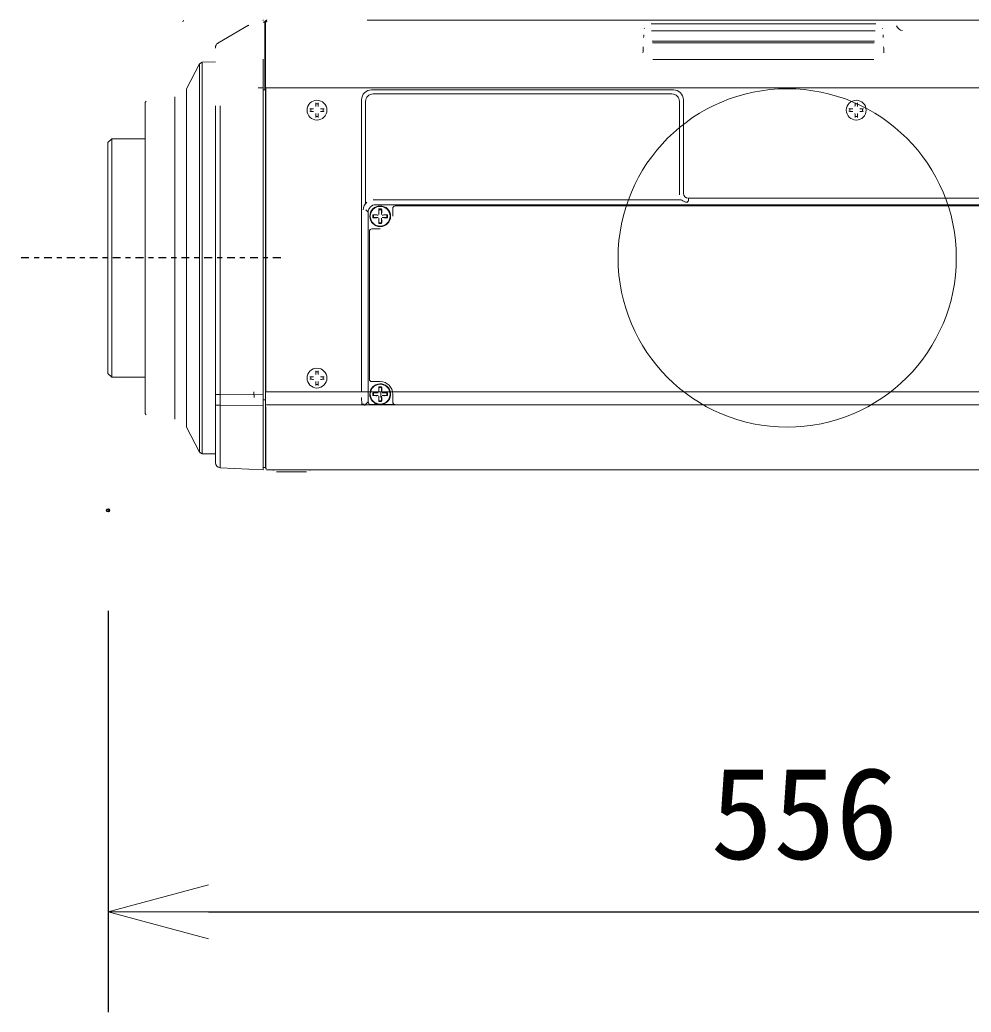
# Model space of a CAD drawing. Units: millimetres, scale not verified. Extents: x -63 to 62, y -57 to 57.
# Drawn here: x 9.89 to 28.85, y 1.35 to 21.13 of the extents above; entities that cross this region are included whole.
import ezdxf
from ezdxf.enums import TextEntityAlignment as Align

# ---------------------------------------------------------------- set-up
doc = ezdxf.new("R2010")
doc.units = ezdxf.units.MM
doc.header["$LTSCALE"] = 0.125
doc.header["$PDMODE"] = 32
doc.header["$PDSIZE"] = 0.0625
doc.linetypes.add('USER2', pattern=[2, 1.25, -0.25, 0.25, -0.25])
doc.layers.add('0-0_0', color=7, linetype='Continuous', lineweight=18)
doc.layers.add('0-5_GAIKEI', color=1, linetype='Continuous', lineweight=18)
for name, color, linetype in [('0-3_DEFPOINTS', 7, 'Continuous'), ('0-6_SUNPO', 7, 'Continuous'), ('0-7_KIJUN', 7, 'USER2')]:
    doc.layers.add(name, color=color, linetype=linetype)
doc.styles.add('ＭＳ ゴシック', font='')
doc.styles.get('ＭＳ ゴシック').set_extended_font_data('MS Gothic')

# ---------------------------------------------------------------- blocks, each defined once
blk = doc.blocks.new('_OPEN30')
at = {"layer": '0-0_0'}
blk.add_line((0, 0), (-1, 0), dxfattribs=at)
blk.add_lwpolyline([(-1, 0.26795), (0, 0), (-1, -0.26795)], dxfattribs=at)
blk = doc.blocks.new('D6')
at = {"layer": '0-3_DEFPOINTS'}
for p in [(11.5865, 7.3018), (39.3617, 7.3018), (39.3617, -0.6982)]:
    blk.add_point(p, dxfattribs=at)
at = {"layer": '0-6_SUNPO'}
for p, q in [((11.5865, 5.3018), (11.5865, -2.6982)), ((39.3617, 5.3018), (39.3617, -2.6982)), ((13.5865, -0.6982), (37.3617, -0.6982))]:
    blk.add_line(p, q, dxfattribs=at)
at = {"layer": '0-6_SUNPO', "xscale": 2, "yscale": 2, "rotation": 180}
blk.add_blockref('_OPEN30', (11.5865, -0.6982), dxfattribs=at)
at = {"layer": '0-6_SUNPO', "xscale": 2, "yscale": 2}
blk.add_blockref('_OPEN30', (39.3617, -0.6982), dxfattribs=at)
at = {"layer": '0-6_SUNPO', "style": 'ＭＳ ゴシック'}
blk.add_text('556', height=1.833, dxfattribs=at).set_placement((23.5991, -0.1982), align=Align.BOTTOM_LEFT)

msp = doc.modelspace()

# ---------------------------------------------------------------- linework, layer by layer
at = {"layer": '0-0_0'}
for p, q in [((13.8347, 20.6615), (14.4468, 21.0178)), ((14.7702, 21.0819), (14.7349, 21.0826)), ((14.7849, 20.9726), (14.7849, 20.9726)), ((14.7857, 21.0435), (14.7857, 21.1029)), ((14.7857, 21.0435), (14.7857, 21.1029)), ((14.7857, 21.1029), (14.7857, 21.1029)), ((14.7857, 21.1029), (14.7857, 21.1029)), ((14.7962, 21.121), (14.7962, 21.1209)), ((14.7962, 21.1172), (14.7962, 21.1208)), ((14.7963, 21.1227), (14.7964, 21.1232)), ((14.8007, 21.1179), (14.8085, 21.1179)), ((14.8007, 21.1179), (14.8007, 21.1178)), ((14.8007, 21.1178), (14.8085, 21.1178)), ((14.8085, 21.1179), (14.8085, 21.1178)), ((16.8089, 21.1179), (16.8089, 21.1178)), ((36.3896, 21.1229), (16.8302, 21.1229)), ((13.7849, 20.5751), (13.7849, 20.5614)), ((13.8346, 20.6615), (13.8347, 20.6615)), ((13.2094, 19.7542), (13.4687, 20.2515)), ((13.4687, 20.2515), (13.5199, 20.2832)), ((13.5199, 20.2832), (13.7849, 20.2878)), ((12.3849, 19.4826), (12.4062, 19.5062)), ((13.7849, 19.4152), (13.7849, 13.6613)), ((11.6428, 18.6829), (11.6428, 16.3829)), ((11.7178, 18.7576), (12.3849, 18.7576)), ((11.6428, 14.0826), (11.6428, 16.3826)), ((11.7178, 14.0076), (11.6428, 14.0826)), ((12.3849, 14.0076), (11.7178, 14.0076)), ((13.7849, 13.6613), (13.7849, 13.4445)), ((12.4062, 13.2589), (12.3849, 13.2826)), ((13.7849, 13.4445), (13.7849, 12.3022)), ((13.4687, 12.5136), (13.2094, 13.0109)), ((13.5199, 12.4819), (13.4687, 12.5136)), ((13.7849, 12.4773), (13.5199, 12.4819)), ((13.8797, 12.2024), (14.7349, 12.1576)), ((14.7349, 12.2076), (14.7702, 12.2082)), ((14.7884, 12.1722), (14.7884, 12.1722)), ((14.8034, 12.1576), (38.4496, 12.1576)), ((14.8034, 12.1576), (14.8034, 12.1576)), ((15.6009, 12.1226), (15.0009, 12.1226))]:
    msp.add_line(p, q, dxfattribs=at)
at = {"layer": '0-0_0', "color": 1}
for p, q in [((14.4469, 21.0066), (14.4469, 21.0179)), ((14.7349, 21.1248), (14.7349, 21.1129)), ((14.7702, 21.0819), (14.7702, 19.7326)), ((14.7849, 19.7326), (14.7849, 21.0669)), ((16.8089, 21.1179), (36.408, 21.1179)), ((16.8089, 21.1178), (36.408, 21.1178)), ((26.9506, 21.0478), (22.4693, 21.0478)), ((26.9506, 21.0464), (26.9506, 21.0478)), ((22.4806, 20.9107), (26.9392, 20.9107)), ((26.9353, 20.9084), (22.4845, 20.9084)), ((13.8347, 20.6477), (13.8347, 20.6615)), ((22.494, 20.7046), (26.9258, 20.7046)), ((26.9202, 20.6662), (22.4996, 20.6662)), ((14.7349, 20.3422), (14.7349, 19.7728)), ((22.5074, 20.3352), (26.9125, 20.3352)), ((12.9752, 13.1706), (12.9752, 19.5945)), ((13.2094, 13.0109), (13.2094, 19.7542)), ((14.6349, 19.7728), (14.7349, 19.7728)), ((14.7349, 19.7728), (14.7349, 13.6576)), ((14.7702, 19.7326), (14.7349, 19.7326)), ((14.7702, 19.7326), (14.7849, 19.7326)), ((14.7849, 19.7728), (14.7884, 19.7728)), ((14.7849, 13.5576), (14.7849, 19.7326)), ((14.7884, 19.7728), (14.7884, 13.7158)), ((14.7884, 19.7728), (14.8034, 19.7728)), ((38.4165, 19.7728), (14.8034, 19.7728)), ((13.8797, 13.6587), (13.8797, 19.4152)), ((11.7178, 18.7579), (11.7178, 16.3829)), ((11.7178, 14.0076), (11.7178, 16.3826)), ((13.8797, 13.4392), (13.8797, 13.6587)), ((13.8797, 13.6587), (14.7349, 13.6576)), ((14.7349, 13.6576), (14.7349, 13.4369)), ((14.7884, 13.7158), (14.8034, 13.7158)), ((38.4165, 13.7158), (14.8034, 13.7158)), ((14.7349, 13.5576), (14.7702, 13.5576)), ((14.8015, 13.4569), (38.4183, 13.4569)), ((14.8034, 13.5994), (14.8034, 13.5994)), ((13.8797, 13.4392), (14.7349, 13.4369)), ((13.8797, 12.2024), (13.8797, 13.4392)), ((14.7349, 13.4369), (14.7349, 12.1576)), ((14.7849, 13.4113), (14.7866, 13.4129)), ((14.7884, 13.4129), (14.7884, 12.1722))]:
    msp.add_line(p, q, dxfattribs=at)
for points in [[(13.4687, 12.5136), (13.4687, 16.3826), (13.4687, 20.2515)], [(13.5199, 12.4819), (13.5199, 16.3826), (13.5199, 20.2832)], [(14.7849, 12.2232), (14.7849, 13.5576), (14.7702, 13.5576)]]:
    msp.add_lwpolyline(points, dxfattribs=at)
at = {"layer": '0-0_0'}
for points in [[(12.3849, 13.2826), (12.3849, 16.3826), (12.3849, 19.4826)], [(12.3849, 18.7579), (11.7178, 18.7579), (11.6428, 18.6829)]]:
    msp.add_lwpolyline(points, dxfattribs=at)
msp.add_circle((25.184, 16.3826), 3.3716, dxfattribs=at)
at = {"layer": '0-0_0', "color": 1}
for centre in [(15.8099, 19.3276), (26.5599, 19.3276), (15.8099, 13.9876)]:
    msp.add_circle(centre, 0.1972, dxfattribs=at)
at = {"layer": '0-0_0'}
for centre, radius, start, end in [((13.159, 21.0893), 0.025, 93, 179.95191), ((14.7699, 21.0669), 0.015, 0, 89), ((13.8849, 20.5751), 0.1, 120.20238, 180), ((13.8849, 12.3022), 0.1, 180, 267), ((14.7699, 12.2232), 0.015, 271, 0), ((14.9312, 12.1426), 0.015, 40.22128, 90), ((15.6706, 12.1426), 0.015, 90, 139.73791)]:
    msp.add_arc(centre, radius, start, end, dxfattribs=at)
at = {"layer": '0-0_0', "color": 1}
for centre, major_axis, ratio, start_param, end_param in [((14.7797, 19.7728), (0, -1.335), 0.052408, 3.2278419, 3.360421), ((14.7947, 19.7728), (0, -1.35), 0.051825, 3.2278419, 3.360421), ((22.3707, 19.7728), (0, 1.35), 0.053378, 0.4896553, 0.5080692), ((27.0491, 19.7728), (0, 1.35), 0.053378, 5.7751167, 5.7935306), ((27.5062, 21.0586), (-0.1494, 0.0129), 0.982482, 0.4377726, 1.5040959), ((22.3707, 19.7728), (0, 1.35), 0.053378, 0.6722751, 0.7368327), ((27.0491, 19.7728), (0, 1.35), 0.053378, 5.5463526, 5.6109102), ((22.3707, 19.7728), (0, -1.35), 0.053378, 4.0628144, 4.1717892), ((27.0491, 19.7728), (0, -1.35), 0.053378, 2.1113961, 2.2203709), ((15.8099, 19.3172), (-0.5249, 0), 0.258819, 4.6568992, 4.7678787), ((15.8126, 19.3276), (0, -0.525), 0.052336, 4.4305368, 4.5797672), ((15.8072, 19.3276), (0, 0.525), 0.052336, 4.8450107, 4.9942412), ((26.5599, 19.3172), (-0.5249, 0), 0.258819, 4.6568992, 4.7678787), ((26.5626, 19.3276), (0, -0.525), 0.052336, 4.4305368, 4.5797672), ((26.5572, 19.3276), (0, 0.525), 0.052336, 4.8450107, 4.9942412), ((15.8099, 19.3248), (-0.525, 0), 0.052336, 4.8450107, 4.9942412), ((15.8099, 19.3303), (0.525, 0), 0.052336, 4.4305368, 4.5797672), ((15.8203, 19.3276), (0, -0.5249), 0.258819, 4.6568992, 4.7678787), ((15.8099, 19.3379), (0.5249, 0), 0.258819, 4.6568992, 4.7678787), ((15.8126, 19.3276), (0, -0.525), 0.052336, 4.8450107, 4.9942412), ((15.8072, 19.3276), (0, 0.525), 0.052336, 4.4305368, 4.5797672), ((15.8099, 19.3248), (-0.525, 0), 0.052336, 4.4305368, 4.5797672), ((15.8099, 19.3303), (0.525, 0), 0.052336, 4.8450107, 4.9942412), ((15.7995, 19.3276), (0, 0.5249), 0.258819, 4.6568992, 4.7678787), ((26.5599, 19.3248), (-0.525, 0), 0.052336, 4.8450107, 4.9942412), ((26.5599, 19.3303), (0.525, 0), 0.052336, 4.4305368, 4.5797672), ((26.5703, 19.3276), (0, -0.5249), 0.258819, 4.6568992, 4.7678787), ((26.5599, 19.3379), (0.5249, 0), 0.258819, 4.6568992, 4.7678787), ((26.5626, 19.3276), (0, -0.525), 0.052336, 4.8450107, 4.9942412), ((26.5572, 19.3276), (0, 0.525), 0.052336, 4.4305368, 4.5797672), ((26.5599, 19.3248), (-0.525, 0), 0.052336, 4.4305368, 4.5797672), ((26.5599, 19.3303), (0.525, 0), 0.052336, 4.8450107, 4.9942412), ((26.5495, 19.3276), (0, 0.5249), 0.258819, 4.6568992, 4.7678787), ((15.8099, 13.9772), (-0.5249, 0), 0.258819, 4.6568992, 4.7678787), ((15.8126, 13.9876), (0, -0.525), 0.052336, 4.4305368, 4.5797672), ((15.8072, 13.9876), (0, 0.525), 0.052336, 4.8450107, 4.9942412), ((15.8099, 13.9848), (-0.525, 0), 0.052336, 4.8450107, 4.9942412), ((15.8099, 13.9903), (0.525, 0), 0.052336, 4.4305368, 4.5797672), ((15.8203, 13.9876), (0, -0.5249), 0.258819, 4.6568992, 4.7678787), ((15.8099, 13.9979), (0.5249, 0), 0.258819, 4.6568992, 4.7678787), ((15.8126, 13.9876), (0, -0.525), 0.052336, 4.8450107, 4.9942412), ((15.8072, 13.9876), (0, 0.525), 0.052336, 4.4305368, 4.5797672), ((15.8099, 13.9848), (-0.525, 0), 0.052336, 4.4305368, 4.5797672), ((15.8099, 13.9903), (0.525, 0), 0.052336, 4.8450107, 4.9942412), ((15.7995, 13.9876), (0, 0.5249), 0.258819, 4.6568992, 4.7678787), ((13.8849, 13.6613), (-0.1, 0), 0.026186, 4.7647489, 6.2831853), ((14.6712, 13.7158), (0, 2.235), 0.052408, 1.5707964, 1.595949), ((14.6711, 13.7158), (-0.0061, 2.235), 0.052407, 1.5960734, 1.6224895), ((13.8849, 13.4445), (0.1, 0), 0.052336, 1.6231562, 3.1415927), ((14.8016, 13.4719), (0.0068, 0.0135), 0.99323, 2.0388303, 3.6041787)]:
    msp.add_ellipse(centre, major_axis=major_axis, ratio=ratio, start_param=start_param, end_param=end_param, dxfattribs=at)
at = {"layer": '0-0_0'}
for centre, major_axis, ratio, start_param, end_param in [((14.8007, 21.1029), (-0.0128, -0.0078), 0.994928, 0.5471675, 2.1134554), ((14.8114, 21.114), (0.015, -0.0001), 0.995377, 3.358203, 4.1398358), ((14.8112, 21.1142), (0.0081, -0.0126), 0.004714, 3.2224307, 4.3935557), ((14.8034, 12.1726), (-0.015, 0), 0.999964, 4.712389, 6.2569316)]:
    msp.add_ellipse(centre, major_axis=major_axis, ratio=ratio, start_param=start_param, end_param=end_param, dxfattribs=at)
at = {"layer": '0-5_GAIKEI'}
for p, q in [((16.8989, 19.7313), (22.9145, 19.7313)), ((16.9286, 19.6518), (22.8849, 19.6518)), ((16.6997, 13.7165), (16.6997, 19.532)), ((16.7792, 17.4672), (16.7792, 19.5023)), ((23.0343, 19.5023), (23.0343, 17.6427)), ((23.1138, 19.532), (23.1138, 17.6724)), ((16.9326, 17.5391), (23.0759, 17.5391)), ((16.9793, 17.4426), (29.8955, 17.4426)), ((29.3999, 17.4176), (17.3699, 17.4176)), ((23.2134, 17.523), (23.1797, 17.4893)), ((23.2134, 17.523), (23.2134, 17.5728)), ((23.2134, 17.5728), (29.9759, 17.5728)), ((16.8299, 17.2931), (16.7832, 17.3399)), ((16.8299, 13.5124), (16.8299, 17.2931)), ((16.9387, 17.2388), (16.9239, 17.2417)), ((17.0437, 17.3437), (17.0408, 17.3586)), ((17.0961, 17.3437), (17.099, 17.3586)), ((17.2011, 17.2388), (17.2159, 17.2417)), ((17.3199, 17.3676), (17.3199, 17.2126)), ((16.9387, 17.1863), (16.9239, 17.1834)), ((17.0437, 17.0814), (17.0408, 17.0665)), ((17.0961, 17.0814), (17.099, 17.0665)), ((17.2011, 17.1863), (17.2159, 17.1834)), ((16.8549, 16.9126), (16.8549, 13.9676)), ((17.0699, 16.9626), (16.9049, 16.9626)), ((17.0699, 13.9176), (16.9049, 13.9176)), ((16.7495, 13.7165), (16.6997, 13.7165)), ((16.9387, 13.6938), (16.9239, 13.6967)), ((17.0437, 13.7987), (17.0408, 13.8136)), ((17.0961, 13.7987), (17.099, 13.8136)), ((17.2011, 13.6938), (17.2159, 13.6967)), ((17.3199, 13.5126), (17.3199, 13.6676)), ((16.7013, 13.4712), (16.6999, 13.5987)), ((16.6999, 13.5987), (16.6999, 13.5987)), ((16.7013, 13.4712), (16.7013, 13.4581)), ((16.7596, 13.4421), (16.8299, 13.5124)), ((17.041, 13.4626), (16.8797, 13.4626)), ((16.9387, 13.6413), (16.9239, 13.6384)), ((17.0437, 13.5364), (17.0408, 13.5215)), ((17.0961, 13.5364), (17.099, 13.5215)), ((17.37, 13.4626), (17.099, 13.4626)), ((17.2011, 13.6413), (17.2159, 13.6384))]:
    msp.add_line(p, q, dxfattribs=at)
for centre, radius in [((17.0699, 17.2126), 0.207), ((17.0699, 17.2126), 0.207), ((17.0699, 17.2126), 0.1972), ((17.0699, 13.6676), 0.1972)]:
    msp.add_circle(centre, radius, dxfattribs=at)
for centre, radius, start, end in [((17.3699, 17.3676), 0.05, 90, 180), ((16.9049, 16.9126), 0.05, 90, 180), ((16.9049, 13.9676), 0.05, 180, 270), ((17.0699, 13.6676), 0.207, 277.14937, 180), ((17.0699, 13.6676), 0.207, 277.01999, 180), ((17.0699, 13.6676), 0.25, 0, 90), ((17.0699, 13.6676), 0.207, 180, 262.85624), ((17.0699, 13.6676), 0.207, 180, 262.98563), ((17.3699, 13.5126), 0.05, 180, 270)]:
    msp.add_arc(centre, radius, start, end, dxfattribs=at)
for centre, major_axis, ratio, start_param, end_param in [((16.9004, 19.5305), (0.1425, -0.1425), 0.992433, 2.3599926, 3.9231927), ((16.9297, 19.5012), (0.1069, -0.1069), 0.992433, 2.3599926, 3.9231927), ((22.8837, 19.5012), (-0.1069, -0.1069), 0.992433, 2.3599926, 3.9231927), ((22.913, 19.5305), (-0.1425, -0.1425), 0.992433, 2.3599926, 3.9231927), ((23.2142, 17.6732), (0.0712, 0.0712), 0.992433, 2.3599926, 3.9231927), ((16.9341, 17.3384), (-0.1425, 0.1425), 0.992433, 6.1907319, 7.0647854), ((16.9805, 17.292), (-0.1069, 0.1069), 0.992433, 5.5015852, 7.0647854), ((23.1849, 17.6439), (0.1069, 0.1069), 0.992433, 3.1613691, 3.9231927), ((17.0595, 17.2126), (0, -0.5249), 0.258819, 4.6568992, 4.7678787), ((17.0699, 17.2153), (-0.525, 0), 0.052336, 4.8450107, 4.9942412), ((17.0699, 17.2584), (0.3974, 0), 0.052336, 4.3759723, 4.6163416), ((16.8533, 17.2126), (0, 0.3312), 0.258819, 4.6331829, 4.7915951), ((17.0672, 17.2126), (0, -0.525), 0.052336, 4.4305368, 4.5797672), ((17.0699, 17.2229), (-0.5249, 0), 0.258819, 4.6568992, 4.7678787), ((17.0241, 17.2126), (0, 0.3974), 0.052336, 4.8084364, 5.0488056), ((17.0699, 17.4292), (0.3312, 0), 0.258819, 4.6331829, 4.7915951), ((17.1158, 17.2126), (0, -0.3974), 0.052336, 4.3759723, 4.6163416), ((17.0726, 17.2126), (0, 0.525), 0.052336, 4.8450107, 4.9942412), ((17.0699, 17.2584), (0.3974, 0), 0.052336, 4.8084364, 5.0488056), ((17.0699, 17.2153), (-0.525, 0), 0.052336, 4.4305368, 4.5797672), ((17.2865, 17.2126), (0, -0.3312), 0.258819, 4.6331829, 4.7915951), ((17.0803, 17.2126), (0, 0.5249), 0.258819, 4.6568992, 4.7678787), ((17.0699, 17.2098), (0.525, 0), 0.052336, 4.4305368, 4.5797672), ((17.0699, 17.1667), (-0.3974, 0), 0.052336, 4.8084364, 5.0488056), ((17.0672, 17.2126), (0, -0.525), 0.052336, 4.8450107, 4.9942412), ((17.0699, 17.2022), (0.5249, 0), 0.258819, 4.6568992, 4.7678787), ((17.0241, 17.2126), (0, 0.3974), 0.052336, 4.3759723, 4.6163416), ((17.0699, 16.9959), (-0.3312, 0), 0.258819, 4.6331829, 4.7915951), ((17.1158, 17.2126), (0, -0.3974), 0.052336, 4.8084364, 5.0488056), ((17.0726, 17.2126), (0, 0.525), 0.052336, 4.4305368, 4.5797672), ((17.0699, 17.1667), (-0.3974, 0), 0.052336, 4.3759723, 4.6163416), ((17.0699, 17.2098), (0.525, 0), 0.052336, 4.8450107, 4.9942412), ((17.0595, 13.6676), (0, -0.5249), 0.258819, 4.6568992, 4.7678787), ((17.0699, 13.6703), (-0.525, 0), 0.052336, 4.8450107, 4.9942412), ((17.0699, 13.7134), (0.3974, 0), 0.052336, 4.3759723, 4.6163416), ((16.8533, 13.6676), (0, 0.3312), 0.258819, 4.6331829, 4.7915951), ((17.0672, 13.6676), (0, -0.525), 0.052336, 4.4305368, 4.5797672), ((17.0699, 13.6779), (-0.5249, 0), 0.258819, 4.6568992, 4.7678787), ((17.0241, 13.6676), (0, 0.3974), 0.052336, 4.8084364, 5.0488056), ((17.0699, 13.8842), (0.3312, 0), 0.258819, 4.6331829, 4.7915951), ((16.8921, 13.7165), (0, -2.25), 0.085544, 1.5184364, 1.5707963), ((17.1158, 13.6676), (0, -0.3974), 0.052336, 4.3759723, 4.6163416), ((17.0726, 13.6676), (0, 0.525), 0.052336, 4.8450107, 4.9942412), ((17.0699, 13.7134), (0.3974, 0), 0.052336, 4.8084364, 5.0488056), ((17.0699, 13.6703), (-0.525, 0), 0.052336, 4.4305368, 4.5797672), ((17.2865, 13.6676), (0, -0.3312), 0.258819, 4.6331829, 4.7915951), ((17.0803, 13.6676), (0, 0.5249), 0.258819, 4.6568992, 4.7678787), ((16.7014, 13.4712), (-0.05, -0.0002), 0.000511, 1.5694736, 2.9260376), ((16.7014, 13.4562), (-0.035, 0), 0.053144, 1.568899, 2.8781793), ((16.8801, 13.5127), (-0.0356, -0.0356), 0.992433, 5.5015852, 7.0647854), ((17.0699, 13.6648), (0.525, 0), 0.052336, 4.4305368, 4.5797672), ((17.0699, 13.6217), (-0.3974, 0), 0.052336, 4.8084364, 5.0488056), ((17.0672, 13.6676), (0, -0.525), 0.052336, 4.8450107, 4.9942412), ((17.0699, 13.6572), (0.5249, 0), 0.258819, 4.6568992, 4.7678787), ((17.0241, 13.6676), (0, 0.3974), 0.052336, 4.3759723, 4.6163416), ((17.0699, 13.4509), (-0.3312, 0), 0.258819, 4.6331829, 4.7915951), ((17.1158, 13.6676), (0, -0.3974), 0.052336, 4.8084364, 5.0488056), ((17.0726, 13.6676), (0, 0.525), 0.052336, 4.4305368, 4.5797672), ((17.0699, 13.6217), (-0.3974, 0), 0.052336, 4.3759723, 4.6163416), ((17.0699, 13.6648), (0.525, 0), 0.052336, 4.8450107, 4.9942412)]:
    msp.add_ellipse(centre, major_axis=major_axis, ratio=ratio, start_param=start_param, end_param=end_param, dxfattribs=at)
at = {"layer": '0-7_KIJUN'}
msp.add_line((15.0871, 16.3827), (9.8859, 16.3827), dxfattribs=at)

# ---------------------------------------------------------------- block references
at = {"layer": '0-6_SUNPO'}
msp.add_blockref('D6', (0.0577, 4.0515), dxfattribs=at)

doc.saveas('drawing.dxf')
